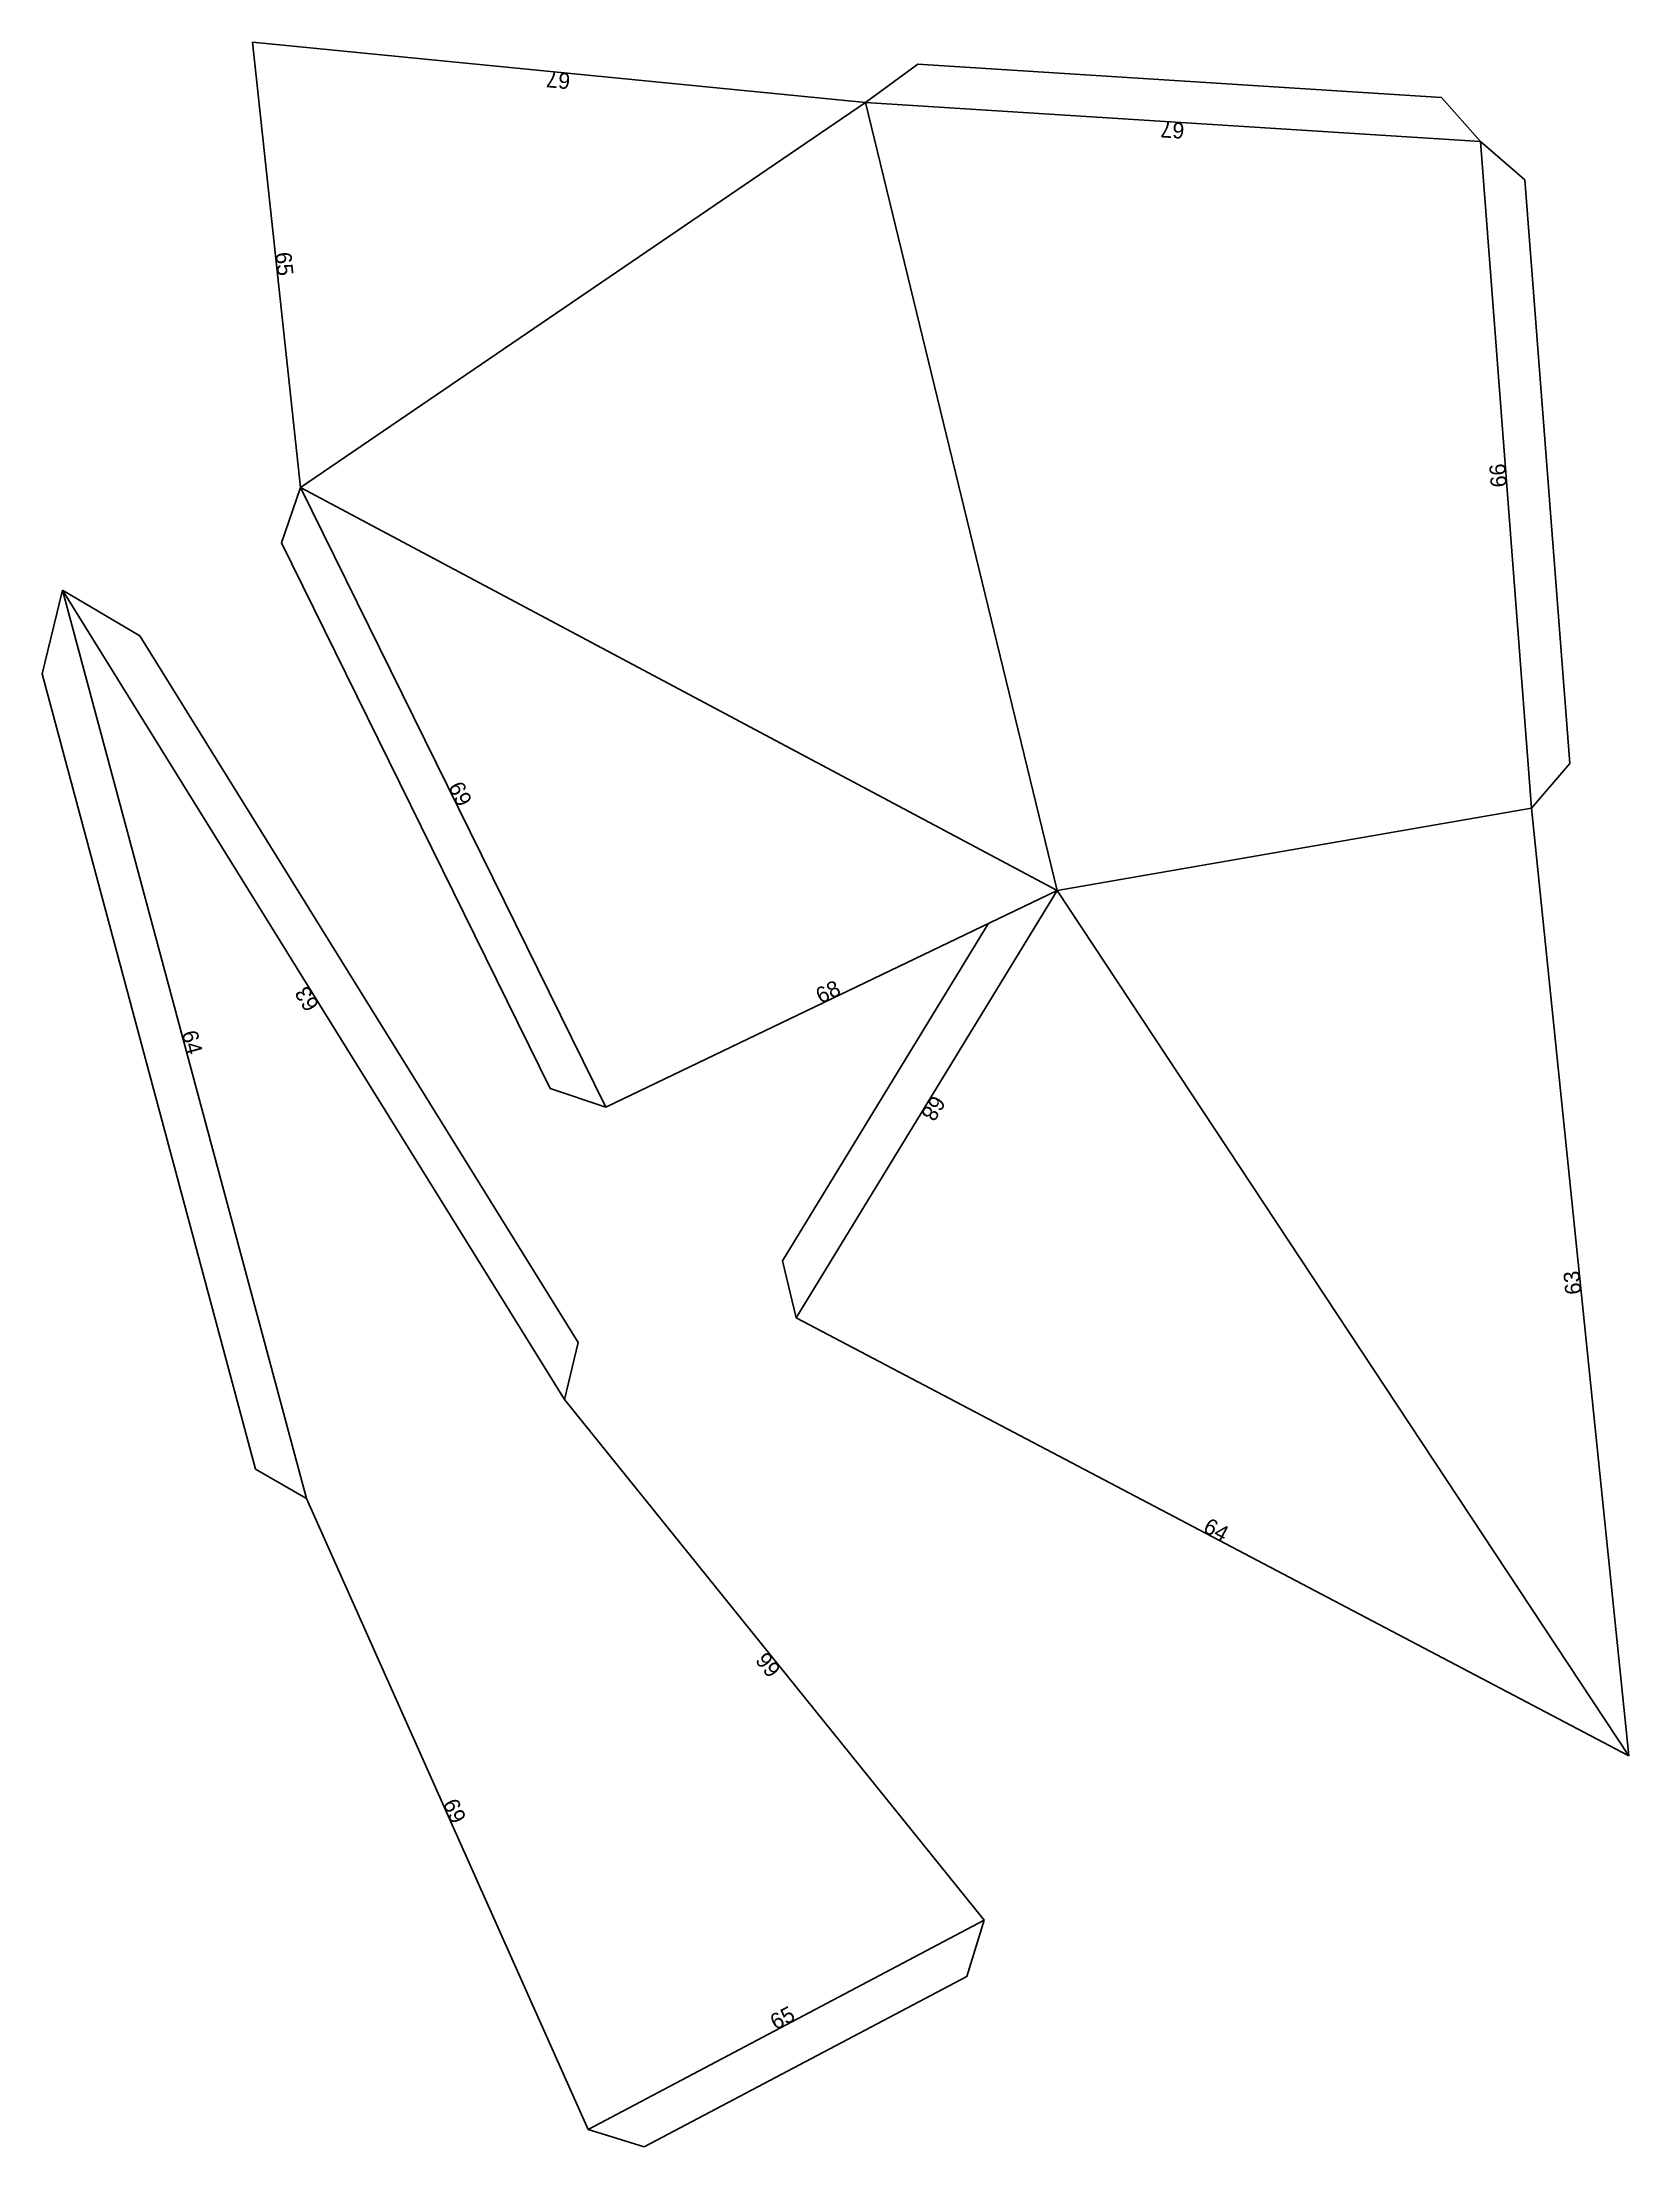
# Model space of a CAD drawing. Extents: x 1060 to 1251, y 11 to 264.
import ezdxf
from ezdxf.enums import TextEntityAlignment as Align

# ---------------------------------------------------------------- set-up
doc = ezdxf.new("R2010")
doc.units = 0

msp = doc.modelspace()

# ---------------------------------------------------------------- linework, layer by layer
at = {"layer": 'CutLine', "color": 8, "linetype": 'CONTINUOUS'}
for p, q in [((1159.037075, 256.768346), (1085.262772, 264.055678)), ((1085.262772, 264.055678), (1091.02369, 210.462721)), ((1165.323956, 261.379336), (1159.037075, 256.768346)), ((1228.348306, 257.378734), (1165.323956, 261.379336)), ((1233.021515, 252.072029), (1228.348306, 257.378734)), ((1238.390039, 247.469969), (1233.021515, 252.072029)), ((1243.791226, 177.208305), (1238.390039, 247.469969)), ((1091.02369, 210.462721), (1088.746491, 203.768368)), ((1088.746491, 203.768368), (1121.067205, 138.122704)), ((1062.40511, 198.102582), (1059.931432, 188.024616)), ((1071.695403, 192.607062), (1062.40511, 198.102582)), ((1124.43182, 107.549064), (1071.695403, 192.607062)), ((1059.931432, 188.024616), (1085.614171, 92.269712)), ((1239.189166, 171.839781), (1243.791226, 177.208305)), ((1250.89965, 57.793399), (1239.189166, 171.839781)), ((1127.761558, 135.845504), (1182.088988, 161.921492)), ((1173.800282, 157.943093), (1149.017729, 117.36697)), ((1121.067205, 138.122704), (1127.761558, 135.845504)), ((1149.017729, 117.36697), (1150.678611, 110.493726)), ((1150.678611, 110.493726), (1250.89965, 57.793399)), ((1122.817031, 100.664846), (1124.43182, 107.549064)), ((1173.292837, 37.995503), (1122.817031, 100.664846)), ((1085.614171, 92.269712), (1091.738767, 88.735687)), ((1091.738767, 88.735687), (1125.647099, 12.790806)), ((1171.211174, 31.237791), (1173.292837, 37.995503)), ((1132.404811, 10.709143), (1171.211174, 31.237791)), ((1125.647099, 12.790806), (1132.404811, 10.709143))]:
    msp.add_line(p, q, dxfattribs=at)
at = {"layer": 'MountainLine', "color": 5, "linetype": 'CONTINUOUS'}
for p, q in [((1159.037075, 256.768346), (1091.02369, 210.462721)), ((1159.037075, 256.768346), (1182.088988, 161.921492)), ((1233.021515, 252.072029), (1159.037075, 256.768346)), ((1239.189166, 171.839781), (1233.021515, 252.072029)), ((1182.088988, 161.921492), (1091.02369, 210.462721)), ((1091.02369, 210.462721), (1127.761558, 135.845504)), ((1122.817031, 100.664846), (1062.40511, 198.102582)), ((1062.40511, 198.102582), (1091.738767, 88.735687)), ((1182.088988, 161.921492), (1150.678611, 110.493726)), ((1182.088988, 161.921492), (1250.89965, 57.793399)), ((1125.647099, 12.790806), (1173.292837, 37.995503))]:
    msp.add_line(p, q, dxfattribs=at)
at = {"layer": 'ValleyLine', "color": 1, "linetype": 'CONTINUOUS'}
msp.add_line((1182.088988, 161.921492), (1239.189166, 171.839781), dxfattribs=at)

# ---------------------------------------------------------------- texts
at = {"layer": 'Edge ID'}
for s, rotation, p in [('67', 174.358696, (1122.149923, 260.412012)), ('67', 176.367904, (1196.029295, 254.420188)), ('65', -83.86461, (1088.143231, 237.259199)), ('66', 94.395823, (1236.105341, 211.955905)), ('69', -63.786621, (1109.392624, 173.154112)), ('63', 121.799135, (1092.611071, 149.383714)), ('68', 25.639996, (1154.925273, 148.883498)), ('64', -74.985882, (1077.071938, 143.419135)), ('68', 238.584796, (1166.3838, 136.207609)), ('63', 95.862685, (1245.044408, 114.81659)), ('64', -27.737232, (1200.789131, 84.143563)), ('66', 128.849032, (1148.054934, 69.330174)), ('69', -65.939903, (1108.692933, 50.763247)), ('65', 27.878935, (1149.469968, 25.393155))]:
    msp.add_text(s, height=1.92, rotation=rotation, dxfattribs=at).set_placement(p, align=Align.CENTER)

doc.saveas('drawing.dxf')
